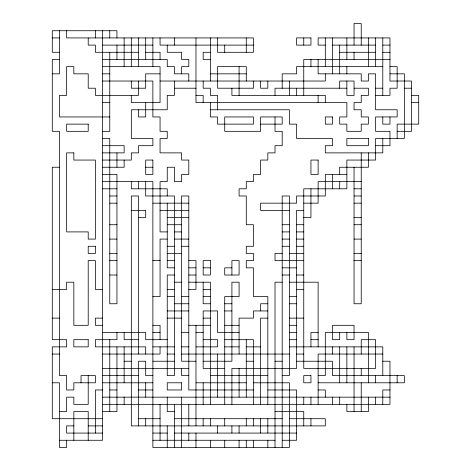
<?xml version="1.0" encoding="UTF-8"?>
<svg xmlns="http://www.w3.org/2000/svg" width="471" height="471" viewBox="0 0 471 471"><rect width="100%" height="100%" fill="white"/><g stroke="black" fill="none" stroke-linecap="round" stroke-linejoin="round"><path stroke-width="0.71" d="M52.287 37.921L59.476 37.921M102.584 45.104L152.875 45.104M253.463 45.104L160.058 45.104L160.058 37.921M325.308 45.104L318.125 45.104L318.125 37.921L389.97 37.921L389.97 81.03L411.524 81.03L411.524 131.321L397.159 131.321M332.497 45.104L375.605 45.104M382.788 45.104L389.97 45.104M59.476 52.287L52.287 52.287L52.287 30.733L116.949 30.733L116.949 37.921M138.503 52.287L95.395 52.287L95.395 45.104L88.212 45.104L88.212 37.921M145.692 52.287L160.058 52.287L160.058 59.476M210.354 52.287L203.166 52.287L203.166 59.476L210.354 59.476M339.679 52.287L375.605 52.287M382.788 52.287L389.97 52.287M59.476 59.476L52.287 59.476L52.287 131.321L59.476 131.321L59.476 375.605L66.658 375.605L66.658 389.97L73.841 389.97L73.841 382.788L95.395 382.788L95.395 375.605L81.03 375.605L81.03 382.788M102.584 59.476L167.246 59.476L167.246 66.658L174.429 66.658L174.429 73.841L188.8 73.841L188.8 81.03M389.97 59.476L303.754 59.476L303.754 95.395M102.584 66.658L160.058 66.658L160.058 102.584L131.321 102.584L131.321 95.395M382.788 66.658L296.571 66.658L296.571 73.841L282.2 73.841L282.2 88.212M389.97 66.658L397.159 66.658L397.159 88.212L389.97 88.212L389.97 95.395L375.605 95.395M52.287 73.841L59.476 73.841L59.476 30.733M102.584 73.841L109.767 73.841M160.058 73.841L145.692 73.841L145.692 88.212L131.321 88.212L131.321 81.03M210.354 73.841L246.28 73.841M389.97 73.841L404.342 73.841L404.342 138.503L375.605 138.503L375.605 160.058L346.862 160.058L346.862 188.8L303.754 188.8L303.754 368.416L375.605 368.416L375.605 339.679L361.233 339.679L361.233 354.051M102.584 81.03L152.875 81.03L152.875 116.949L160.058 116.949L160.058 131.321L167.246 131.321L167.246 138.503L160.058 138.503L160.058 152.875L181.612 152.875L181.612 160.058L188.8 160.058L188.8 174.429L181.612 174.429L181.612 181.612L174.429 181.612L174.429 167.246L167.246 167.246L167.246 181.612L160.058 181.612L160.058 231.909L167.246 231.909M160.058 81.03L325.308 81.03L325.308 73.841M174.429 88.212L195.983 88.212M346.862 88.212L275.017 88.212L275.017 95.395M354.051 88.212L368.416 88.212L368.416 95.395L361.233 95.395L361.233 102.584L354.051 102.584L354.051 109.767L361.233 109.767L361.233 116.949L368.416 116.949L368.416 124.138L361.233 124.138L361.233 131.321L346.862 131.321L346.862 124.138L339.679 124.138L339.679 116.949L346.862 116.949L346.862 102.584L195.983 102.584L195.983 37.921M375.605 88.212L382.788 88.212M404.342 88.212L411.524 88.212M195.983 95.395L203.166 95.395L203.166 102.584M411.524 95.395L418.713 95.395L418.713 124.138L397.159 124.138L397.159 138.503M102.584 102.584L109.767 102.584M411.524 102.584L418.713 102.584M210.354 109.767L289.388 109.767L289.388 124.138L296.571 124.138L296.571 138.503L332.497 138.503L332.497 145.692L325.308 145.692L325.308 152.875L382.788 152.875L382.788 138.503M109.767 116.949L59.476 116.949L59.476 95.395L66.658 95.395L66.658 66.658L73.841 66.658L73.841 73.841L88.212 73.841L88.212 88.212L95.395 88.212L95.395 95.395L138.503 95.395L138.503 81.03M260.646 124.138L282.2 124.138L282.2 116.949L260.646 116.949L260.646 131.321L224.72 131.321L224.72 116.949L253.463 116.949L253.463 124.138L217.537 124.138L217.537 116.949L210.354 116.949L210.354 102.584M102.584 131.321L109.767 131.321L109.767 52.287M102.584 138.503L109.767 138.503L109.767 303.754L116.949 303.754L116.949 174.429L102.584 174.429M102.584 145.692L124.138 145.692L124.138 152.875L102.584 152.875M375.605 145.692L389.97 145.692L389.97 131.321L375.605 131.321L375.605 116.949L397.159 116.949L397.159 109.767L375.605 109.767L375.605 73.841L368.416 73.841L368.416 81.03L361.233 81.03L361.233 73.841L318.125 73.841L318.125 59.476M102.584 160.058L131.321 160.058L131.321 152.875L138.503 152.875L138.503 145.692L152.875 145.692L152.875 138.503L131.321 138.503L131.321 109.767L167.246 109.767L167.246 95.395L174.429 95.395L174.429 81.03M59.476 167.246L52.287 167.246L52.287 339.679L66.658 339.679L66.658 346.862L52.287 346.862L52.287 418.713L102.584 418.713M102.584 167.246L124.138 167.246L124.138 160.058M145.692 167.246L152.875 167.246M346.862 174.429L325.308 174.429L325.308 195.983L296.571 195.983L296.571 203.166L260.646 203.166L260.646 210.354L289.388 210.354M102.584 181.612L152.875 181.612L152.875 447.45L289.388 447.45L289.388 382.788L253.463 382.788M361.233 181.612L318.125 181.612L318.125 203.166L303.754 203.166M102.584 188.8L116.949 188.8M354.051 188.8L361.233 188.8M109.767 195.983L116.949 195.983M354.051 195.983L361.233 195.983M109.767 203.166L116.949 203.166M152.875 203.166L188.8 203.166M354.051 203.166L361.233 203.166M131.321 210.354L145.692 210.354L145.692 217.537L138.503 217.537M160.058 210.354L188.8 210.354M303.754 210.354L296.571 210.354L296.571 368.416L231.909 368.416L231.909 404.342M167.246 217.537L188.8 217.537M303.754 217.537L310.942 217.537L310.942 188.8M354.051 217.537L361.233 217.537M109.767 224.72L116.949 224.72M167.246 224.72L181.612 224.72M282.2 224.72L289.388 224.72M296.571 224.72L303.754 224.72M354.051 224.72L361.233 224.72M174.429 231.909L181.612 231.909M282.2 231.909L289.388 231.909M296.571 231.909L303.754 231.909M109.767 239.091L116.949 239.091M167.246 239.091L160.058 239.091L160.058 296.571L152.875 296.571M174.429 239.091L188.8 239.091M282.2 239.091L289.388 239.091M296.571 239.091L303.754 239.091M354.051 239.091L361.233 239.091M167.246 246.28L174.429 246.28M181.612 246.28L188.8 246.28M282.2 246.28L289.388 246.28M296.571 246.28L303.754 246.28M109.767 253.463L116.949 253.463M167.246 253.463L181.612 253.463M282.2 253.463L275.017 253.463L275.017 260.646L303.754 260.646M289.388 253.463L303.754 253.463M354.051 253.463L361.233 253.463M109.767 260.646L116.949 260.646M152.875 260.646L160.058 260.646M167.246 260.646L174.429 260.646M188.8 260.646L195.983 260.646L195.983 289.388L188.8 289.388M354.051 260.646L361.233 260.646M174.429 267.834L167.246 267.834L167.246 203.166M188.8 267.834L195.983 267.834M203.166 267.834L210.354 267.834M231.909 267.834L224.72 267.834L224.72 275.017L239.091 275.017L239.091 260.646L231.909 260.646L231.909 275.017M282.2 267.834L296.571 267.834M109.767 275.017L116.949 275.017M174.429 275.017L167.246 275.017L167.246 375.605L174.429 375.605L174.429 195.983L145.692 195.983L145.692 181.612M188.8 275.017L195.983 275.017M282.2 275.017L289.388 275.017M296.571 275.017L303.754 275.017M174.429 282.2L181.612 282.2M188.8 282.2L210.354 282.2L210.354 404.342M282.2 282.2L275.017 282.2L275.017 447.45M289.388 282.2L318.125 282.2L318.125 346.862M52.287 289.388L66.658 289.388L66.658 282.2L73.841 282.2L73.841 325.308L88.212 325.308L88.212 260.646L95.395 260.646L95.395 289.388L102.584 289.388M167.246 289.388L174.429 289.388M203.166 289.388L210.354 289.388M296.571 289.388L303.754 289.388M167.246 296.571L174.429 296.571M181.612 296.571L188.8 296.571M203.166 296.571L210.354 296.571M289.388 296.571L296.571 296.571M174.429 303.754L188.8 303.754M210.354 303.754L203.166 303.754L203.166 282.2M224.72 303.754L231.909 303.754M267.834 303.754L260.646 303.754L260.646 310.942M289.388 303.754L296.571 303.754M167.246 310.942L188.8 310.942M224.72 310.942L231.909 310.942M267.834 310.942L253.463 310.942L253.463 318.125L239.091 318.125L239.091 354.051M52.287 318.125L59.476 318.125M102.584 318.125L95.395 318.125L95.395 325.308L102.584 325.308M167.246 318.125L181.612 318.125M203.166 318.125L210.354 318.125M267.834 318.125L260.646 318.125L260.646 404.342M289.388 318.125L303.754 318.125M152.875 325.308L160.058 325.308L160.058 339.679M188.8 325.308L210.354 325.308M224.72 325.308L239.091 325.308M289.388 325.308L296.571 325.308M102.584 332.497L145.692 332.497L145.692 339.679L167.246 339.679M152.875 332.497L160.058 332.497M181.612 332.497L188.8 332.497M195.983 332.497L203.166 332.497M239.091 332.497L217.537 332.497L217.537 310.942L203.166 310.942L203.166 368.416L224.72 368.416M289.388 332.497L296.571 332.497M318.125 332.497L310.942 332.497L310.942 346.862M138.503 339.679L124.138 339.679L124.138 332.497M203.166 339.679L217.537 339.679L217.537 346.862L195.983 346.862M224.72 339.679L253.463 339.679L253.463 404.342M289.388 339.679L296.571 339.679M310.942 339.679L318.125 339.679M152.875 346.862L174.429 346.862M181.612 346.862L188.8 346.862M224.72 346.862L239.091 346.862M246.28 346.862L260.646 346.862M289.388 346.862L382.788 346.862L382.788 375.605M52.287 354.051L59.476 354.051M102.584 354.051L160.058 354.051L160.058 346.862M167.246 354.051L174.429 354.051M181.612 354.051L289.388 354.051M296.571 354.051L303.754 354.051M382.788 354.051L318.125 354.051L318.125 404.342M124.138 361.233L131.321 361.233M152.875 361.233L174.429 361.233M195.983 361.233L181.612 361.233L181.612 195.983L188.8 195.983L188.8 389.97L253.463 389.97M203.166 361.233L231.909 361.233L231.909 282.2L239.091 282.2L239.091 296.571L224.72 296.571L224.72 404.342M246.28 361.233L253.463 361.233M275.017 361.233L282.2 361.233M296.571 361.233L332.497 361.233L332.497 375.605L404.342 375.605L404.342 382.788L318.125 382.788M382.788 361.233L389.97 361.233L389.97 404.342L102.584 404.342M102.584 368.416L188.8 368.416M102.584 375.605L138.503 375.605M152.875 375.605L145.692 375.605L145.692 361.233L138.503 361.233L138.503 425.896M188.8 375.605L181.612 375.605L181.612 368.416M210.354 375.605L267.834 375.605M282.2 375.605L289.388 375.605L289.388 195.983L282.2 195.983L282.2 447.45M318.125 375.605L325.308 375.605L325.308 332.497L368.416 332.497L368.416 382.788M52.287 382.788L59.476 382.788L59.476 447.45L66.658 447.45L66.658 440.267M102.584 382.788L152.875 382.788M195.983 382.788L246.28 382.788M102.584 389.97L95.395 389.97L95.395 433.079M109.767 389.97L116.949 389.97M138.503 389.97L152.875 389.97M267.834 389.97L296.571 389.97L296.571 440.267L282.2 440.267M318.125 389.97L325.308 389.97L325.308 397.159M389.97 389.97L382.788 389.97L382.788 404.342M102.584 397.159L389.97 397.159M59.476 411.524L66.658 411.524L66.658 397.159L73.841 397.159L73.841 404.342L88.212 404.342L88.212 375.605M102.584 411.524L116.949 411.524L116.949 346.862M174.429 411.524L167.246 411.524L167.246 397.159M275.017 411.524L303.754 411.524L303.754 425.896M138.503 418.713L160.058 418.713M174.429 418.713L282.2 418.713M289.388 418.713L325.308 418.713L325.308 425.896L131.321 425.896L131.321 195.983L138.503 195.983L138.503 354.051M73.841 425.896L66.658 425.896L66.658 433.079L102.584 433.079M88.212 425.896L102.584 425.896M152.875 433.079L167.246 433.079M174.429 433.079L296.571 433.079M59.476 440.267L102.584 440.267L102.584 30.733M152.875 440.267L275.017 440.267M397.159 375.605L397.159 382.788M389.97 116.949L389.97 124.138L382.788 124.138L382.788 116.949M382.788 37.921L382.788 95.395M375.605 37.921L375.605 66.658M375.605 375.605L375.605 382.788M375.605 397.159L375.605 404.342M368.416 37.921L368.416 66.658M368.416 152.875L368.416 167.246L339.679 167.246L339.679 174.429M368.416 397.159L368.416 411.524L346.862 411.524L346.862 404.342M361.233 45.104L361.233 23.55L354.051 23.55L354.051 45.104M361.233 152.875L361.233 303.754L354.051 303.754L354.051 167.246M361.233 368.416L361.233 375.605M361.233 382.788L361.233 411.524M354.051 52.287L354.051 59.476M354.051 346.862L354.051 411.524M346.862 37.921L346.862 59.476M346.862 66.658L346.862 73.841M346.862 81.03L346.862 95.395L354.051 95.395L354.051 81.03L339.679 81.03L339.679 88.212M346.862 332.497L346.862 339.679L354.051 339.679L354.051 325.308L332.497 325.308L332.497 339.679L339.679 339.679L339.679 332.497M346.862 346.862L346.862 382.788M339.679 45.104L339.679 73.841M339.679 181.612L339.679 188.8M339.679 346.862L339.679 382.788M339.679 397.159L339.679 404.342M332.497 37.921L332.497 73.841M332.497 174.429L332.497 188.8M332.497 346.862L332.497 354.051M332.497 397.159L332.497 404.342M325.308 37.921L325.308 66.658M325.308 102.584L325.308 95.395L231.909 95.395L231.909 88.212M318.125 95.395L318.125 102.584M310.942 59.476L310.942 66.658M310.942 397.159L310.942 404.342M310.942 418.713L310.942 425.896M303.754 37.921L303.754 45.104M303.754 397.159L303.754 404.342M296.571 88.212L296.571 95.395M289.388 81.03L289.388 95.395M275.017 116.949L275.017 131.321L282.2 131.321L282.2 145.692L275.017 145.692L275.017 152.875L267.834 152.875L267.834 160.058L260.646 160.058L260.646 174.429L253.463 174.429L253.463 181.612L246.28 181.612L246.28 188.8L239.091 188.8L239.091 195.983L246.28 195.983L246.28 224.72L253.463 224.72L253.463 246.28L246.28 246.28L246.28 253.463L253.463 253.463L253.463 260.646L246.28 260.646L246.28 267.834L253.463 267.834L253.463 296.571L267.834 296.571L267.834 404.342M267.834 81.03L267.834 88.212L260.646 88.212L260.646 81.03M267.834 418.713L267.834 433.079M267.834 440.267L267.834 447.45M260.646 418.713L260.646 433.079M253.463 81.03L253.463 88.212L217.537 88.212L217.537 66.658L246.28 66.658L246.28 81.03M253.463 418.713L253.463 425.896M253.463 440.267L253.463 447.45M246.28 37.921L246.28 52.287M246.28 339.679L246.28 397.159M246.28 418.713L246.28 425.896M246.28 440.267L246.28 447.45M239.091 66.658L239.091 95.395M239.091 368.416L239.091 397.159M239.091 425.896L239.091 433.079M239.091 440.267L239.091 447.45M231.909 425.896L231.909 433.079M224.72 45.104L224.72 52.287M224.72 418.713L224.72 425.896M224.72 440.267L224.72 447.45M217.537 37.921L217.537 52.287L253.463 52.287L253.463 37.921L66.658 37.921L66.658 30.733M217.537 109.767L217.537 95.395L210.354 95.395L210.354 88.212L203.166 88.212L203.166 81.03M217.537 354.051L217.537 397.159M217.537 425.896L217.537 433.079M210.354 37.921L210.354 81.03M210.354 418.713L210.354 425.896M210.354 440.267L210.354 447.45M203.166 382.788L203.166 404.342M203.166 418.713L203.166 425.896M195.983 325.308L195.983 425.896M195.983 433.079L195.983 447.45M188.8 404.342L188.8 425.896M188.8 433.079L188.8 440.267M181.612 73.841L181.612 66.658L188.8 66.658L188.8 59.476L181.612 59.476L181.612 52.287L167.246 52.287L167.246 45.104M181.612 397.159L181.612 447.45M174.429 37.921L174.429 45.104M174.429 404.342L174.429 447.45M167.246 195.983L167.246 188.8L131.321 188.8L131.321 181.612M167.246 425.896L167.246 447.45M160.058 404.342L160.058 440.267M152.875 37.921L152.875 66.658M145.692 37.921L145.692 59.476M145.692 102.584L145.692 116.949L138.503 116.949L138.503 109.767M145.692 354.051L145.692 346.862L95.395 346.862L95.395 339.679L116.949 339.679L116.949 332.497M145.692 382.788L145.692 397.159M145.692 418.713L145.692 425.896M138.503 37.921L138.503 66.658M138.503 181.612L138.503 188.8M131.321 37.921L131.321 66.658M124.138 37.921L124.138 66.658M124.138 346.862L124.138 382.788M124.138 397.159L124.138 404.342M116.949 45.104L116.949 59.476M116.949 152.875L116.949 167.246M109.767 30.733L109.767 37.921M109.767 339.679L109.767 411.524M95.395 30.733L95.395 37.921M88.212 440.267L88.212 411.524L73.841 411.524L73.841 440.267M310.942 37.921L296.571 37.921L296.571 45.104L310.942 45.104L310.942 37.921M332.497 116.949L325.308 116.949L325.308 124.138L332.497 124.138L332.497 116.949M88.212 124.138L66.658 124.138L66.658 131.321L88.212 131.321L88.212 124.138M368.416 138.503L346.862 138.503L346.862 145.692L368.416 145.692L368.416 138.503M73.841 152.875L66.658 152.875L66.658 231.909L88.212 231.909L88.212 239.091L95.395 239.091L95.395 160.058L73.841 160.058L73.841 152.875M152.875 160.058L145.692 160.058L145.692 174.429L152.875 174.429L152.875 160.058M318.125 160.058L310.942 160.058L310.942 174.429L318.125 174.429L318.125 160.058M95.395 246.28L88.212 246.28L88.212 253.463L95.395 253.463L95.395 246.28M210.354 260.646L203.166 260.646L203.166 275.017L210.354 275.017L210.354 260.646M88.212 339.679L73.841 339.679L73.841 346.862L88.212 346.862L88.212 339.679M310.942 375.605L303.754 375.605L303.754 382.788L310.942 382.788L310.942 375.605M181.612 382.788L167.246 382.788L167.246 389.97L181.612 389.97L181.612 382.788"/></g></svg>
